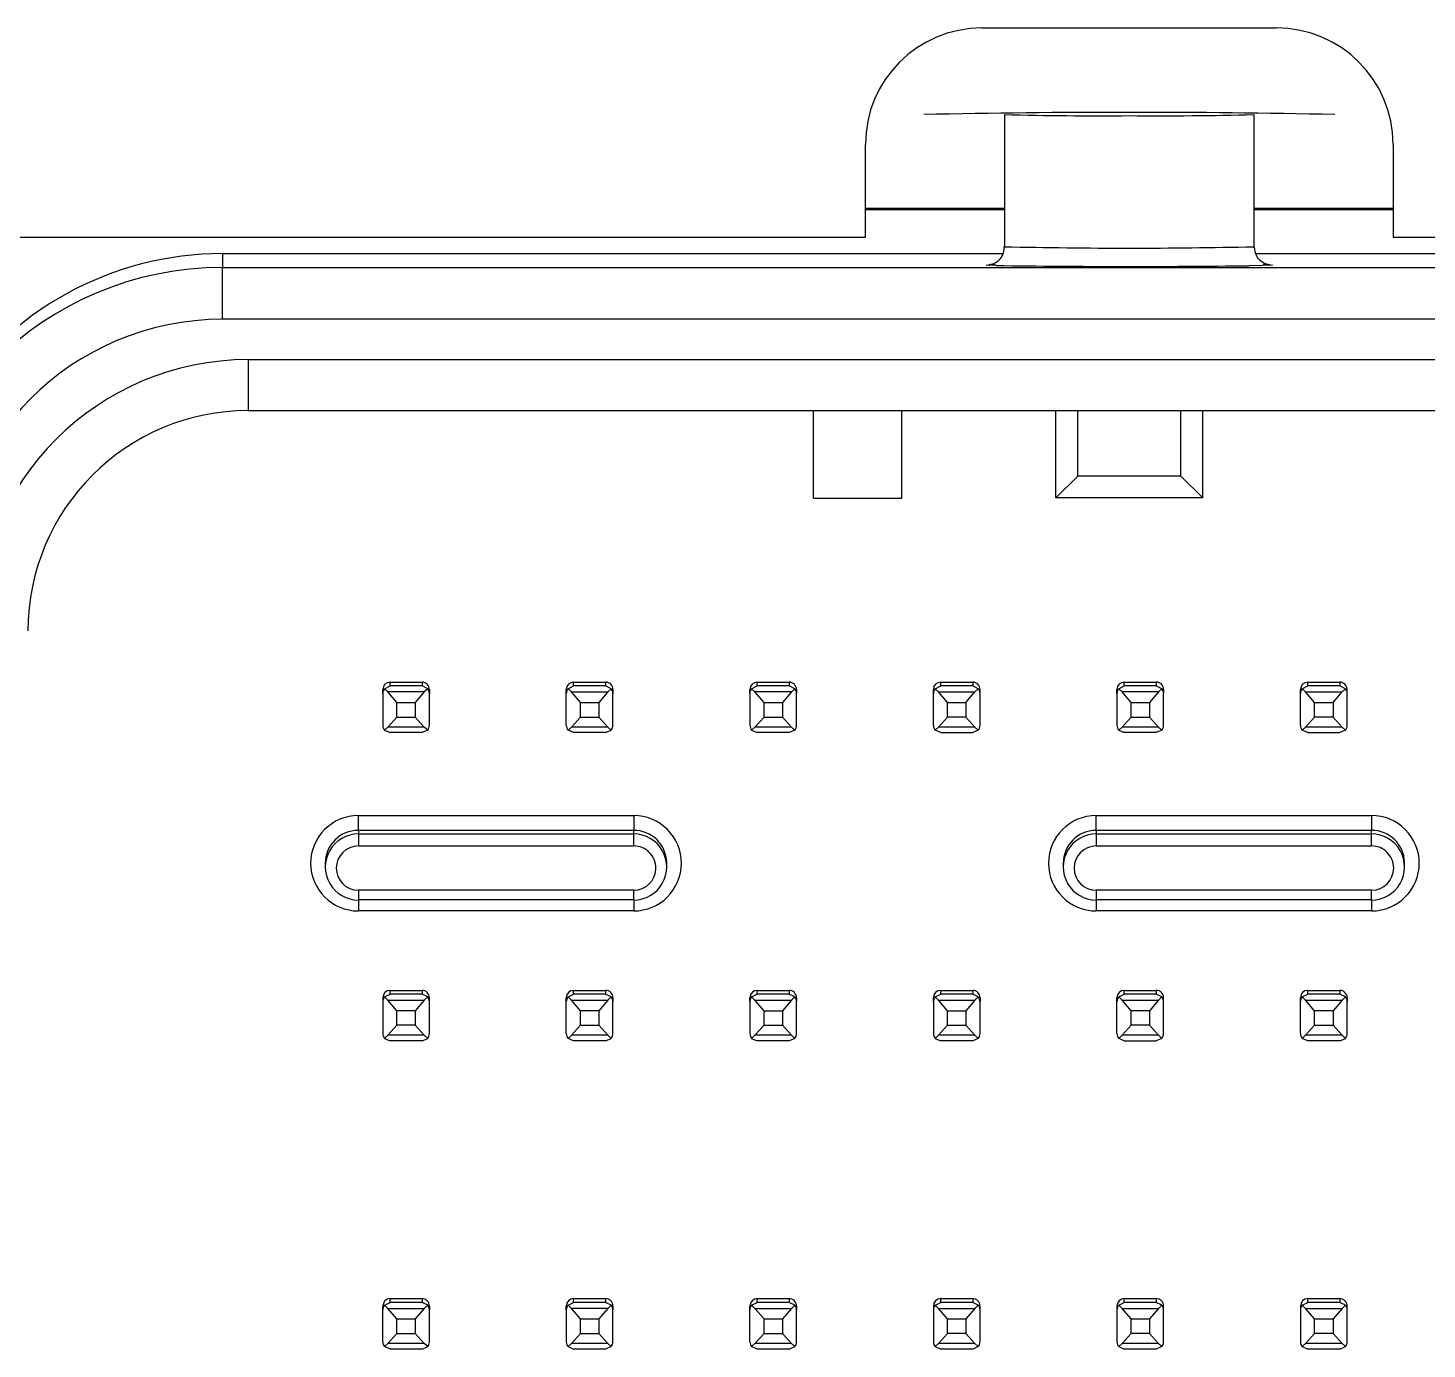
# Model space of a CAD drawing. Extents: x -3.1 to 16.8, y 0.7 to 10.7.
# Drawn here: x 14.188 to 14.938, y 9.138 to 9.847 of the extents above; entities that cross this region are included whole.
import ezdxf

# ---------------------------------------------------------------- set-up
doc = ezdxf.new("R2010")
doc.units = 0
doc.layers.get('0').update_dxf_attribs({"linetype": 'CONTINUOUS'})

msp = doc.modelspace()

# ---------------------------------------------------------------- linework, layer by layer
at = {"color": 7, "linetype": 'CONTINUOUS'}
for p, q in [((14.69934, 9.84689), (14.85731, 9.84689)), ((14.7114, 9.80052), (14.7114, 9.72958)), ((14.84526, 9.72958), (14.84526, 9.80052)), ((14.63684, 9.73469), (14.63684, 9.78439)), ((14.91981, 9.78439), (14.91981, 9.73469)), ((14.7114, 9.75001), (14.63684, 9.75001)), ((14.63684, 9.74949), (14.7114, 9.74949)), ((14.91981, 9.75001), (14.84526, 9.75001)), ((14.84526, 9.74949), (14.91981, 9.74949)), ((12.95131, 9.73469), (14.63684, 9.73469)), ((14.91981, 9.73469), (15.26455, 9.73469)), ((14.29211, 9.72587), (14.71055, 9.72587)), ((14.29211, 9.72587), (14.29211, 9.71843)), ((14.84612, 9.72587), (15.26455, 9.72587)), ((14.29211, 9.69063), (14.29211, 9.71843)), ((14.29211, 9.71843), (15.26455, 9.71843)), ((14.70156, 9.71974), (14.70643, 9.71996)), ((14.70693, 9.71949), (14.70156, 9.71974)), ((14.85015, 9.71997), (14.8551, 9.71974)), ((15.26455, 9.69063), (14.29211, 9.69063)), ((14.30589, 9.66898), (15.25077, 9.66898)), ((14.30589, 9.66898), (14.30589, 9.64166)), ((14.30589, 9.64166), (15.25077, 9.64166)), ((14.60904, 9.59467), (14.60904, 9.64166)), ((14.65628, 9.59467), (14.65628, 9.64166)), ((14.73896, 9.59485), (14.73896, 9.64166)), ((14.75077, 9.60648), (14.75077, 9.64166)), ((14.80589, 9.60648), (14.80589, 9.64166)), ((14.8177, 9.59485), (14.8177, 9.64166)), ((14.75077, 9.60648), (14.73896, 9.59485)), ((14.80589, 9.60648), (14.75077, 9.60648)), ((14.8177, 9.59485), (14.80589, 9.60648)), ((14.60904, 9.59467), (14.65628, 9.59467)), ((14.8177, 9.59485), (14.73896, 9.59485)), ((14.37803, 9.48996), (14.37803, 9.49206)), ((14.38075, 9.49074), (14.37895, 9.49247)), ((14.37896, 9.49247), (14.38197, 9.49398)), ((14.38561, 9.4851), (14.38075, 9.49074)), ((14.40031, 9.49074), (14.38075, 9.49074)), ((14.38197, 9.49398), (14.38197, 9.496)), ((14.38197, 9.496), (14.39909, 9.496)), ((14.39909, 9.49398), (14.38197, 9.49398)), ((14.40031, 9.49074), (14.39545, 9.4851)), ((14.39909, 9.496), (14.39909, 9.49398)), ((14.40211, 9.49247), (14.39909, 9.49398)), ((14.40211, 9.49247), (14.40031, 9.49074)), ((14.40303, 9.49206), (14.40303, 9.48996)), ((14.47646, 9.48996), (14.47646, 9.49206)), ((14.47738, 9.49247), (14.48039, 9.49398)), ((14.47918, 9.49074), (14.47738, 9.49247)), ((14.48404, 9.4851), (14.47918, 9.49074)), ((14.47918, 9.49074), (14.49874, 9.49074)), ((14.48039, 9.49398), (14.48039, 9.496)), ((14.48039, 9.496), (14.49752, 9.496)), ((14.49752, 9.49398), (14.48039, 9.49398)), ((14.49874, 9.49074), (14.49388, 9.4851)), ((14.49752, 9.496), (14.49752, 9.49398)), ((14.50053, 9.49247), (14.49752, 9.49398)), ((14.50053, 9.49247), (14.49874, 9.49074)), ((14.50146, 9.49206), (14.50146, 9.48996)), ((14.57488, 9.48996), (14.57488, 9.49206)), ((14.5776, 9.49074), (14.5758, 9.49247)), ((14.57581, 9.49247), (14.57882, 9.49398)), ((14.58246, 9.4851), (14.5776, 9.49074)), ((14.59716, 9.49074), (14.5776, 9.49074)), ((14.57882, 9.49398), (14.57882, 9.496)), ((14.57882, 9.496), (14.59594, 9.496)), ((14.59594, 9.49398), (14.57882, 9.49398)), ((14.59716, 9.49074), (14.5923, 9.4851)), ((14.59594, 9.496), (14.59594, 9.49398)), ((14.59896, 9.49247), (14.59594, 9.49398)), ((14.59896, 9.49247), (14.59716, 9.49074)), ((14.59988, 9.49206), (14.59988, 9.48996)), ((14.67331, 9.48996), (14.67331, 9.49206)), ((14.67423, 9.49247), (14.67724, 9.49398)), ((14.67603, 9.49074), (14.67423, 9.49247)), ((14.68089, 9.4851), (14.67603, 9.49074)), ((14.67603, 9.49074), (14.69559, 9.49074)), ((14.67724, 9.49398), (14.67724, 9.496)), ((14.67724, 9.496), (14.69437, 9.496)), ((14.69437, 9.49398), (14.67724, 9.49398)), ((14.69073, 9.4851), (14.69559, 9.49074)), ((14.69437, 9.496), (14.69437, 9.49398)), ((14.69738, 9.49247), (14.69437, 9.49398)), ((14.69559, 9.49074), (14.69738, 9.49247)), ((14.69831, 9.48996), (14.69831, 9.49206)), ((14.77173, 9.48996), (14.77173, 9.49206)), ((14.77266, 9.49247), (14.77567, 9.49398)), ((14.77445, 9.49074), (14.77266, 9.49247)), ((14.77931, 9.4851), (14.77445, 9.49074)), ((14.79401, 9.49074), (14.77445, 9.49074)), ((14.77567, 9.49398), (14.77567, 9.496)), ((14.77567, 9.496), (14.7928, 9.496)), ((14.7928, 9.49398), (14.77567, 9.49398)), ((14.79401, 9.49074), (14.78915, 9.4851)), ((14.7928, 9.496), (14.7928, 9.49398)), ((14.79581, 9.49247), (14.7928, 9.49398)), ((14.79581, 9.49247), (14.79401, 9.49074)), ((14.79673, 9.49206), (14.79673, 9.48996)), ((14.87016, 9.48996), (14.87016, 9.49206)), ((14.87108, 9.49247), (14.87409, 9.49398)), ((14.87288, 9.49074), (14.87108, 9.49247)), ((14.87774, 9.4851), (14.87288, 9.49074)), ((14.87288, 9.49074), (14.89244, 9.49074)), ((14.87409, 9.49398), (14.87409, 9.496)), ((14.87409, 9.496), (14.89122, 9.496)), ((14.89122, 9.49398), (14.87409, 9.49398)), ((14.88758, 9.4851), (14.89244, 9.49074)), ((14.89122, 9.496), (14.89122, 9.49398)), ((14.89423, 9.49247), (14.89122, 9.49398)), ((14.89244, 9.49074), (14.89423, 9.49247)), ((14.89516, 9.48996), (14.89516, 9.49206)), ((14.37803, 9.48996), (14.37803, 9.47284)), ((14.38561, 9.47729), (14.38561, 9.4851)), ((14.38561, 9.4851), (14.39545, 9.4851)), ((14.39545, 9.4851), (14.39545, 9.47729)), ((14.40303, 9.47284), (14.40303, 9.48996)), ((14.47646, 9.47284), (14.47646, 9.48996)), ((14.48404, 9.47729), (14.48404, 9.4851)), ((14.48404, 9.4851), (14.49388, 9.4851)), ((14.49388, 9.4851), (14.49388, 9.47729)), ((14.50146, 9.47284), (14.50146, 9.48996)), ((14.57488, 9.48996), (14.57488, 9.47284)), ((14.58246, 9.47729), (14.58246, 9.4851)), ((14.58246, 9.4851), (14.5923, 9.4851)), ((14.5923, 9.4851), (14.5923, 9.47729)), ((14.59988, 9.47284), (14.59988, 9.48996)), ((14.67331, 9.47284), (14.67331, 9.48996)), ((14.68089, 9.47729), (14.68089, 9.4851)), ((14.68089, 9.4851), (14.69073, 9.4851)), ((14.69073, 9.4851), (14.69073, 9.47729)), ((14.69831, 9.47284), (14.69831, 9.48996)), ((14.77173, 9.48996), (14.77173, 9.47284)), ((14.77931, 9.47729), (14.77931, 9.4851)), ((14.77931, 9.4851), (14.78915, 9.4851)), ((14.78915, 9.4851), (14.78915, 9.47729)), ((14.79673, 9.47284), (14.79673, 9.48996)), ((14.87016, 9.47284), (14.87016, 9.48996)), ((14.87774, 9.47729), (14.87774, 9.4851)), ((14.87774, 9.4851), (14.88758, 9.4851)), ((14.88758, 9.4851), (14.88758, 9.47729)), ((14.89516, 9.47284), (14.89516, 9.48996)), ((14.38075, 9.47191), (14.38561, 9.47729)), ((14.38561, 9.47729), (14.39545, 9.47729)), ((14.39545, 9.47729), (14.40031, 9.47191)), ((14.47918, 9.47191), (14.48404, 9.47729)), ((14.48404, 9.47729), (14.49388, 9.47729)), ((14.49388, 9.47729), (14.49874, 9.47191)), ((14.5776, 9.47191), (14.58246, 9.47729)), ((14.58246, 9.47729), (14.5923, 9.47729)), ((14.5923, 9.47729), (14.59716, 9.47191)), ((14.67603, 9.47191), (14.68089, 9.47729)), ((14.69073, 9.47729), (14.68089, 9.47729)), ((14.69073, 9.47729), (14.69559, 9.47191)), ((14.77445, 9.47191), (14.77931, 9.47729)), ((14.77931, 9.47729), (14.78915, 9.47729)), ((14.78915, 9.47729), (14.79401, 9.47191)), ((14.87288, 9.47191), (14.87774, 9.47729)), ((14.88758, 9.47729), (14.87774, 9.47729)), ((14.88758, 9.47729), (14.89244, 9.47191)), ((14.38075, 9.47191), (14.37895, 9.47028)), ((14.37895, 9.47028), (14.38197, 9.46898)), ((14.40031, 9.47191), (14.38075, 9.47191)), ((14.39909, 9.46898), (14.38197, 9.46898)), ((14.40211, 9.47028), (14.39909, 9.46898)), ((14.40211, 9.47028), (14.40031, 9.47191)), ((14.47918, 9.47191), (14.47738, 9.47028)), ((14.48039, 9.46898), (14.47738, 9.47028)), ((14.49874, 9.47191), (14.47918, 9.47191)), ((14.49752, 9.46898), (14.48039, 9.46898)), ((14.49752, 9.46898), (14.50053, 9.47028)), ((14.50053, 9.47028), (14.49874, 9.47191)), ((14.5776, 9.47191), (14.5758, 9.47028)), ((14.5758, 9.47028), (14.57882, 9.46898)), ((14.59716, 9.47191), (14.5776, 9.47191)), ((14.59594, 9.46898), (14.57882, 9.46898)), ((14.59896, 9.47028), (14.59594, 9.46898)), ((14.59896, 9.47028), (14.59716, 9.47191)), ((14.67423, 9.47028), (14.67603, 9.47191)), ((14.67724, 9.46898), (14.67423, 9.47028)), ((14.69559, 9.47191), (14.67603, 9.47191)), ((14.67724, 9.46898), (14.69437, 9.46898)), ((14.69738, 9.47028), (14.69437, 9.46898)), ((14.69738, 9.47028), (14.69559, 9.47191)), ((14.77445, 9.47191), (14.77266, 9.47028)), ((14.77266, 9.47028), (14.77567, 9.46898)), ((14.79401, 9.47191), (14.77445, 9.47191)), ((14.7928, 9.46898), (14.77567, 9.46898)), ((14.79581, 9.47028), (14.7928, 9.46898)), ((14.79581, 9.47028), (14.79401, 9.47191)), ((14.87108, 9.47028), (14.87288, 9.47191)), ((14.87409, 9.46898), (14.87108, 9.47028)), ((14.89244, 9.47191), (14.87288, 9.47191)), ((14.87409, 9.46898), (14.89122, 9.46898)), ((14.89423, 9.47028), (14.89122, 9.46898)), ((14.89423, 9.47028), (14.89244, 9.47191)), ((14.36494, 9.4165), (14.36494, 9.42444)), ((14.36494, 9.42444), (14.51258, 9.42444)), ((14.51258, 9.42444), (14.51258, 9.4165)), ((14.76061, 9.4165), (14.76061, 9.42444)), ((14.76061, 9.42444), (14.90825, 9.42444)), ((14.90825, 9.42444), (14.90825, 9.4165)), ((14.36494, 9.4165), (14.36494, 9.41458)), ((14.51258, 9.4165), (14.36494, 9.4165)), ((14.51258, 9.41458), (14.51258, 9.4165)), ((14.76061, 9.4165), (14.76061, 9.41458)), ((14.90825, 9.4165), (14.76061, 9.4165)), ((14.90825, 9.41458), (14.90825, 9.4165)), ((14.36494, 9.41458), (14.36494, 9.40814)), ((14.36494, 9.41458), (14.51258, 9.41458)), ((14.36494, 9.40814), (14.51258, 9.40814)), ((14.51258, 9.40814), (14.51258, 9.41458)), ((14.76061, 9.41458), (14.76061, 9.40814)), ((14.76061, 9.41458), (14.90825, 9.41458)), ((14.76061, 9.40814), (14.90825, 9.40814)), ((14.90825, 9.40814), (14.90825, 9.41458)), ((14.34722, 9.39879), (14.34722, 9.39686)), ((14.5303, 9.39879), (14.53029, 9.39935)), ((14.5303, 9.39686), (14.5303, 9.39879)), ((14.74289, 9.39879), (14.74289, 9.39686)), ((14.92596, 9.39879), (14.92596, 9.39935)), ((14.92596, 9.39686), (14.92596, 9.39879)), ((14.36494, 9.38442), (14.36494, 9.37915)), ((14.51258, 9.38442), (14.36494, 9.38442)), ((14.51258, 9.37915), (14.36494, 9.37915)), ((14.36494, 9.37915), (14.36494, 9.37326)), ((14.51258, 9.37915), (14.51258, 9.38442)), ((14.51258, 9.37915), (14.51258, 9.37326)), ((14.76061, 9.38442), (14.76061, 9.37915)), ((14.90825, 9.38442), (14.76061, 9.38442)), ((14.90825, 9.37915), (14.76061, 9.37915)), ((14.76061, 9.37915), (14.76061, 9.37326)), ((14.90825, 9.37915), (14.90825, 9.38442)), ((14.90825, 9.37915), (14.90825, 9.37326)), ((14.51258, 9.37326), (14.36494, 9.37326)), ((14.90825, 9.37326), (14.76061, 9.37326)), ((14.37803, 9.32671), (14.37803, 9.32462)), ((14.37895, 9.32713), (14.38075, 9.32539)), ((14.37896, 9.32712), (14.38197, 9.32863)), ((14.38561, 9.31975), (14.38075, 9.32539)), ((14.38075, 9.32539), (14.40031, 9.32539)), ((14.38197, 9.32863), (14.38197, 9.33065)), ((14.38197, 9.33065), (14.39909, 9.33065)), ((14.39909, 9.32863), (14.38197, 9.32863)), ((14.40031, 9.32539), (14.39545, 9.31975)), ((14.39909, 9.33065), (14.39909, 9.32863)), ((14.40211, 9.32713), (14.39909, 9.32863)), ((14.40031, 9.32539), (14.40211, 9.32713)), ((14.40303, 9.32462), (14.40303, 9.32671)), ((14.47646, 9.32462), (14.47646, 9.32671)), ((14.47738, 9.32712), (14.48039, 9.32863)), ((14.47918, 9.32539), (14.47738, 9.32713)), ((14.48404, 9.31975), (14.47918, 9.32539)), ((14.47918, 9.32539), (14.49874, 9.32539)), ((14.48039, 9.32863), (14.48039, 9.33065)), ((14.48039, 9.33065), (14.49752, 9.33065)), ((14.49752, 9.32863), (14.48039, 9.32863)), ((14.49874, 9.32539), (14.49388, 9.31975)), ((14.49752, 9.33065), (14.49752, 9.32863)), ((14.50053, 9.32713), (14.49752, 9.32863)), ((14.50053, 9.32713), (14.49874, 9.32539)), ((14.50146, 9.32671), (14.50146, 9.32462)), ((14.57488, 9.32462), (14.57488, 9.32671)), ((14.5776, 9.32539), (14.5758, 9.32713)), ((14.57581, 9.32712), (14.57882, 9.32863)), ((14.58246, 9.31975), (14.5776, 9.32539)), ((14.5776, 9.32539), (14.59716, 9.32539)), ((14.57882, 9.32863), (14.57882, 9.33065)), ((14.57882, 9.33065), (14.59594, 9.33065)), ((14.59594, 9.32863), (14.57882, 9.32863)), ((14.59716, 9.32539), (14.5923, 9.31975)), ((14.59594, 9.33065), (14.59594, 9.32863)), ((14.59896, 9.32713), (14.59594, 9.32863)), ((14.59896, 9.32713), (14.59716, 9.32539)), ((14.59988, 9.32671), (14.59988, 9.32462)), ((14.67331, 9.32462), (14.67331, 9.32671)), ((14.67423, 9.32712), (14.67724, 9.32863)), ((14.67603, 9.32539), (14.67423, 9.32713)), ((14.68089, 9.31975), (14.67603, 9.32539)), ((14.67603, 9.32539), (14.69559, 9.32539)), ((14.67724, 9.32863), (14.67724, 9.33065)), ((14.67724, 9.33065), (14.69437, 9.33065)), ((14.69437, 9.32863), (14.67724, 9.32863)), ((14.69559, 9.32539), (14.69073, 9.31975)), ((14.69437, 9.33065), (14.69437, 9.32863)), ((14.69738, 9.32713), (14.69437, 9.32863)), ((14.69738, 9.32713), (14.69559, 9.32539)), ((14.69831, 9.32671), (14.69831, 9.32462)), ((14.77173, 9.32462), (14.77173, 9.32671)), ((14.77266, 9.32712), (14.77567, 9.32863)), ((14.77445, 9.32539), (14.77266, 9.32713)), ((14.77931, 9.31975), (14.77445, 9.32539)), ((14.77445, 9.32539), (14.79401, 9.32539)), ((14.77567, 9.32863), (14.77567, 9.33065)), ((14.77567, 9.33065), (14.7928, 9.33065)), ((14.7928, 9.32863), (14.77567, 9.32863)), ((14.79401, 9.32539), (14.78915, 9.31975)), ((14.7928, 9.33065), (14.7928, 9.32863)), ((14.79581, 9.32713), (14.7928, 9.32863)), ((14.79401, 9.32539), (14.79581, 9.32713)), ((14.79673, 9.32462), (14.79673, 9.32671)), ((14.87016, 9.32462), (14.87016, 9.32671)), ((14.87108, 9.32712), (14.87409, 9.32863)), ((14.87288, 9.32539), (14.87108, 9.32713)), ((14.87774, 9.31975), (14.87288, 9.32539)), ((14.87288, 9.32539), (14.89244, 9.32539)), ((14.87409, 9.32863), (14.87409, 9.33065)), ((14.87409, 9.33065), (14.89122, 9.33065)), ((14.89122, 9.32863), (14.87409, 9.32863)), ((14.89244, 9.32539), (14.88758, 9.31975)), ((14.89122, 9.33065), (14.89122, 9.32863)), ((14.89423, 9.32713), (14.89122, 9.32863)), ((14.89423, 9.32713), (14.89244, 9.32539)), ((14.89516, 9.32671), (14.89516, 9.32462)), ((14.37803, 9.32462), (14.37803, 9.30749)), ((14.38561, 9.31194), (14.38561, 9.31975)), ((14.39545, 9.31975), (14.38561, 9.31975)), ((14.39545, 9.31975), (14.39545, 9.31194)), ((14.40303, 9.30749), (14.40303, 9.32462)), ((14.47646, 9.30749), (14.47646, 9.32462)), ((14.48404, 9.31194), (14.48404, 9.31975)), ((14.49388, 9.31975), (14.48404, 9.31975)), ((14.49388, 9.31975), (14.49388, 9.31194)), ((14.50146, 9.30749), (14.50146, 9.32462)), ((14.57488, 9.32462), (14.57488, 9.30749)), ((14.58246, 9.31194), (14.58246, 9.31975)), ((14.58246, 9.31975), (14.5923, 9.31975)), ((14.5923, 9.31975), (14.5923, 9.31194)), ((14.59988, 9.30749), (14.59988, 9.32462)), ((14.67331, 9.32462), (14.67331, 9.30749)), ((14.68089, 9.31194), (14.68089, 9.31975)), ((14.68089, 9.31975), (14.69073, 9.31975)), ((14.69073, 9.31975), (14.69073, 9.31194)), ((14.69831, 9.30749), (14.69831, 9.32462)), ((14.77173, 9.30749), (14.77173, 9.32462)), ((14.77931, 9.31194), (14.77931, 9.31975)), ((14.78915, 9.31975), (14.77931, 9.31975)), ((14.78915, 9.31975), (14.78915, 9.31194)), ((14.79673, 9.30749), (14.79673, 9.32462)), ((14.87016, 9.30749), (14.87016, 9.32462)), ((14.87774, 9.31194), (14.87774, 9.31975)), ((14.88758, 9.31975), (14.87774, 9.31975)), ((14.88758, 9.31975), (14.88758, 9.31194)), ((14.89516, 9.30749), (14.89516, 9.32462)), ((14.38075, 9.30657), (14.38561, 9.31194)), ((14.39545, 9.31194), (14.38561, 9.31194)), ((14.39545, 9.31194), (14.40031, 9.30657)), ((14.47918, 9.30657), (14.48404, 9.31194)), ((14.48404, 9.31194), (14.49388, 9.31194)), ((14.49388, 9.31194), (14.49874, 9.30657)), ((14.5776, 9.30657), (14.58246, 9.31194)), ((14.58246, 9.31194), (14.5923, 9.31194)), ((14.5923, 9.31194), (14.59716, 9.30657)), ((14.67603, 9.30657), (14.68089, 9.31194)), ((14.68089, 9.31194), (14.69073, 9.31194)), ((14.69073, 9.31194), (14.69559, 9.30657)), ((14.77445, 9.30657), (14.77931, 9.31194)), ((14.78915, 9.31194), (14.77931, 9.31194)), ((14.78915, 9.31194), (14.79401, 9.30657)), ((14.87288, 9.30657), (14.87774, 9.31194)), ((14.87774, 9.31194), (14.88758, 9.31194)), ((14.88758, 9.31194), (14.89244, 9.30657)), ((14.37895, 9.30493), (14.38075, 9.30657)), ((14.37895, 9.30493), (14.38197, 9.30363)), ((14.40031, 9.30657), (14.38075, 9.30657)), ((14.39909, 9.30363), (14.38197, 9.30363)), ((14.39909, 9.30363), (14.40211, 9.30493)), ((14.40031, 9.30657), (14.40211, 9.30493)), ((14.47918, 9.30657), (14.47738, 9.30493)), ((14.48039, 9.30363), (14.47738, 9.30493)), ((14.49874, 9.30657), (14.47918, 9.30657)), ((14.49752, 9.30363), (14.48039, 9.30363)), ((14.49752, 9.30363), (14.50053, 9.30493)), ((14.50053, 9.30493), (14.49874, 9.30657)), ((14.5776, 9.30657), (14.5758, 9.30493)), ((14.5758, 9.30493), (14.57882, 9.30363)), ((14.59716, 9.30657), (14.5776, 9.30657)), ((14.59594, 9.30363), (14.57882, 9.30363)), ((14.59896, 9.30493), (14.59594, 9.30363)), ((14.59896, 9.30493), (14.59716, 9.30657)), ((14.67603, 9.30657), (14.67423, 9.30493)), ((14.67423, 9.30493), (14.67724, 9.30363)), ((14.69559, 9.30657), (14.67603, 9.30657)), ((14.69437, 9.30363), (14.67724, 9.30363)), ((14.69738, 9.30493), (14.69437, 9.30363)), ((14.69738, 9.30493), (14.69559, 9.30657)), ((14.77266, 9.30493), (14.77445, 9.30657)), ((14.77567, 9.30363), (14.77266, 9.30493)), ((14.79401, 9.30657), (14.77445, 9.30657)), ((14.77567, 9.30363), (14.7928, 9.30363)), ((14.79581, 9.30493), (14.7928, 9.30363)), ((14.79581, 9.30493), (14.79401, 9.30657)), ((14.87288, 9.30657), (14.87108, 9.30493)), ((14.87409, 9.30363), (14.87108, 9.30493)), ((14.89244, 9.30657), (14.87288, 9.30657)), ((14.89122, 9.30363), (14.87409, 9.30363)), ((14.89122, 9.30363), (14.89423, 9.30493)), ((14.89423, 9.30493), (14.89244, 9.30657)), ((14.37803, 9.15927), (14.37803, 9.16136)), ((14.38075, 9.16004), (14.37895, 9.16178)), ((14.37896, 9.16178), (14.38197, 9.16328)), ((14.38197, 9.16328), (14.38197, 9.1653)), ((14.38197, 9.1653), (14.39909, 9.1653)), ((14.39909, 9.16328), (14.38197, 9.16328)), ((14.39909, 9.1653), (14.39909, 9.16328)), ((14.40211, 9.16178), (14.39909, 9.16328)), ((14.40211, 9.16178), (14.40031, 9.16004)), ((14.40303, 9.16136), (14.40303, 9.15927)), ((14.47646, 9.15927), (14.47646, 9.16136)), ((14.47738, 9.16178), (14.48039, 9.16328)), ((14.47918, 9.16004), (14.47738, 9.16178)), ((14.48039, 9.16328), (14.48039, 9.1653)), ((14.48039, 9.1653), (14.49752, 9.1653)), ((14.49752, 9.16328), (14.48039, 9.16328)), ((14.49752, 9.1653), (14.49752, 9.16328)), ((14.50053, 9.16178), (14.49752, 9.16328)), ((14.50053, 9.16178), (14.49874, 9.16004)), ((14.50146, 9.16136), (14.50146, 9.15927)), ((14.57488, 9.15927), (14.57488, 9.16136)), ((14.5776, 9.16004), (14.5758, 9.16178)), ((14.57581, 9.16178), (14.57882, 9.16328)), ((14.57882, 9.16328), (14.57882, 9.1653)), ((14.57882, 9.1653), (14.59594, 9.1653)), ((14.59594, 9.16328), (14.57882, 9.16328)), ((14.59594, 9.1653), (14.59594, 9.16328)), ((14.59896, 9.16178), (14.59594, 9.16328)), ((14.59896, 9.16178), (14.59716, 9.16004)), ((14.59988, 9.16136), (14.59988, 9.15927)), ((14.67331, 9.16136), (14.67331, 9.15927)), ((14.67423, 9.16178), (14.67724, 9.16328)), ((14.67423, 9.16178), (14.67603, 9.16004)), ((14.67724, 9.16328), (14.67724, 9.1653)), ((14.67724, 9.1653), (14.69437, 9.1653)), ((14.69437, 9.16328), (14.67724, 9.16328)), ((14.69437, 9.1653), (14.69437, 9.16328)), ((14.69738, 9.16178), (14.69437, 9.16328)), ((14.69559, 9.16004), (14.69738, 9.16178)), ((14.69831, 9.15927), (14.69831, 9.16136)), ((14.77173, 9.16136), (14.77173, 9.15927)), ((14.77266, 9.16178), (14.77567, 9.16328)), ((14.77266, 9.16178), (14.77445, 9.16004)), ((14.77567, 9.16328), (14.77567, 9.1653)), ((14.77567, 9.1653), (14.7928, 9.1653)), ((14.7928, 9.16328), (14.77567, 9.16328)), ((14.7928, 9.1653), (14.7928, 9.16328)), ((14.79581, 9.16178), (14.7928, 9.16328)), ((14.79401, 9.16004), (14.79581, 9.16178)), ((14.79673, 9.15927), (14.79673, 9.16136)), ((14.87016, 9.16136), (14.87016, 9.15927)), ((14.87108, 9.16178), (14.87409, 9.16328)), ((14.87108, 9.16178), (14.87288, 9.16004)), ((14.87409, 9.16328), (14.87409, 9.1653)), ((14.87409, 9.1653), (14.89122, 9.1653)), ((14.89122, 9.16328), (14.87409, 9.16328)), ((14.89122, 9.1653), (14.89122, 9.16328)), ((14.89423, 9.16178), (14.89122, 9.16328)), ((14.89244, 9.16004), (14.89423, 9.16178)), ((14.89516, 9.15927), (14.89516, 9.16136)), ((14.37803, 9.14214), (14.37803, 9.15927)), ((14.38561, 9.1544), (14.38075, 9.16004)), ((14.38075, 9.16004), (14.40031, 9.16004)), ((14.38561, 9.1466), (14.38561, 9.1544)), ((14.38561, 9.1544), (14.39545, 9.1544)), ((14.40031, 9.16004), (14.39545, 9.1544)), ((14.39545, 9.1544), (14.39545, 9.1466)), ((14.40303, 9.14214), (14.40303, 9.15927)), ((14.47646, 9.15927), (14.47646, 9.14214)), ((14.48404, 9.1544), (14.47918, 9.16004)), ((14.49874, 9.16004), (14.47918, 9.16004)), ((14.48404, 9.1466), (14.48404, 9.1544)), ((14.48404, 9.1544), (14.49388, 9.1544)), ((14.49874, 9.16004), (14.49388, 9.1544)), ((14.49388, 9.1544), (14.49388, 9.1466)), ((14.50146, 9.14214), (14.50146, 9.15927)), ((14.57488, 9.14214), (14.57488, 9.15927)), ((14.58246, 9.1544), (14.5776, 9.16004)), ((14.5776, 9.16004), (14.59716, 9.16004)), ((14.58246, 9.1466), (14.58246, 9.1544)), ((14.58246, 9.1544), (14.5923, 9.1544)), ((14.59716, 9.16004), (14.5923, 9.1544)), ((14.5923, 9.1544), (14.5923, 9.1466)), ((14.59988, 9.14214), (14.59988, 9.15927)), ((14.67331, 9.15927), (14.67331, 9.14214)), ((14.68089, 9.1544), (14.67603, 9.16004)), ((14.67603, 9.16004), (14.69559, 9.16004)), ((14.68089, 9.1466), (14.68089, 9.1544)), ((14.68089, 9.1544), (14.69073, 9.1544)), ((14.69559, 9.16004), (14.69073, 9.1544)), ((14.69073, 9.1544), (14.69073, 9.1466)), ((14.69831, 9.14214), (14.69831, 9.15927)), ((14.77173, 9.15927), (14.77173, 9.14214)), ((14.77931, 9.1544), (14.77445, 9.16004)), ((14.77445, 9.16004), (14.79401, 9.16004)), ((14.77931, 9.1466), (14.77931, 9.1544)), ((14.77931, 9.1544), (14.78915, 9.1544)), ((14.79401, 9.16004), (14.78915, 9.1544)), ((14.78915, 9.1544), (14.78915, 9.1466)), ((14.79673, 9.14214), (14.79673, 9.15927)), ((14.87016, 9.15927), (14.87016, 9.14214)), ((14.87774, 9.1544), (14.87288, 9.16004)), ((14.87288, 9.16004), (14.89244, 9.16004)), ((14.87774, 9.1466), (14.87774, 9.1544)), ((14.87774, 9.1544), (14.88758, 9.1544)), ((14.89244, 9.16004), (14.88758, 9.1544)), ((14.88758, 9.1544), (14.88758, 9.1466)), ((14.89516, 9.14214), (14.89516, 9.15927)), ((14.38075, 9.14122), (14.38561, 9.1466)), ((14.38561, 9.1466), (14.39545, 9.1466)), ((14.39545, 9.1466), (14.40031, 9.14122)), ((14.47918, 9.14122), (14.48404, 9.1466)), ((14.48404, 9.1466), (14.49388, 9.1466)), ((14.49388, 9.1466), (14.49874, 9.14122)), ((14.5776, 9.14122), (14.58246, 9.1466)), ((14.58246, 9.1466), (14.5923, 9.1466)), ((14.5923, 9.1466), (14.59716, 9.14122)), ((14.67603, 9.14122), (14.68089, 9.1466)), ((14.69073, 9.1466), (14.68089, 9.1466)), ((14.69073, 9.1466), (14.69559, 9.14122)), ((14.77445, 9.14122), (14.77931, 9.1466)), ((14.78915, 9.1466), (14.77931, 9.1466)), ((14.78915, 9.1466), (14.79401, 9.14122)), ((14.87288, 9.14122), (14.87774, 9.1466)), ((14.88758, 9.1466), (14.87774, 9.1466)), ((14.88758, 9.1466), (14.89244, 9.14122)), ((14.38075, 9.14122), (14.37895, 9.13958)), ((14.38197, 9.13828), (14.37896, 9.13958)), ((14.40031, 9.14122), (14.38075, 9.14122)), ((14.39909, 9.13828), (14.38197, 9.13828)), ((14.39909, 9.13828), (14.40211, 9.13958)), ((14.40211, 9.13958), (14.40031, 9.14122)), ((14.47918, 9.14122), (14.47738, 9.13958)), ((14.47738, 9.13958), (14.48039, 9.13828)), ((14.49874, 9.14122), (14.47918, 9.14122)), ((14.49752, 9.13828), (14.48039, 9.13828)), ((14.50053, 9.13958), (14.49752, 9.13828)), ((14.50053, 9.13958), (14.49874, 9.14122)), ((14.5776, 9.14122), (14.5758, 9.13958)), ((14.57882, 9.13828), (14.57581, 9.13958)), ((14.59716, 9.14122), (14.5776, 9.14122)), ((14.59594, 9.13828), (14.57882, 9.13828)), ((14.59594, 9.13828), (14.59896, 9.13958)), ((14.59896, 9.13958), (14.59716, 9.14122)), ((14.67423, 9.13958), (14.67603, 9.14122)), ((14.67423, 9.13958), (14.67724, 9.13828)), ((14.69559, 9.14122), (14.67603, 9.14122)), ((14.69437, 9.13828), (14.67724, 9.13828)), ((14.69738, 9.13958), (14.69437, 9.13828)), ((14.69559, 9.14122), (14.69738, 9.13958)), ((14.77266, 9.13958), (14.77445, 9.14122)), ((14.77266, 9.13958), (14.77567, 9.13828)), ((14.79401, 9.14122), (14.77445, 9.14122)), ((14.7928, 9.13828), (14.77567, 9.13828)), ((14.79581, 9.13958), (14.7928, 9.13828)), ((14.79401, 9.14122), (14.79581, 9.13958)), ((14.87108, 9.13958), (14.87288, 9.14122)), ((14.87108, 9.13958), (14.87409, 9.13828)), ((14.89244, 9.14122), (14.87288, 9.14122)), ((14.89122, 9.13828), (14.87409, 9.13828)), ((14.89122, 9.13828), (14.89423, 9.13958)), ((14.89244, 9.14122), (14.89423, 9.13958))]:
    msp.add_line(p, q, dxfattribs=at)
for points in [[(14.70412, 9.7201), (14.70371, 9.71999), (14.70302, 9.71987), (14.70323, 9.71987), (14.70534, 9.71994), (14.70643, 9.71997)], [(14.8551, 9.71974), (14.84971, 9.71949), (14.84262, 9.71937)], [(14.85015, 9.71997), (14.85118, 9.71995), (14.85327, 9.71988), (14.85386, 9.71984), (14.8533, 9.71992), (14.85257, 9.72008), (14.85218, 9.7202)]]:
    msp.add_lwpolyline(points, dxfattribs=at)
for centre, radius, start, end in [((14.69934, 9.78439), 0.0625, 90, 180), ((14.85731, 9.78439), 0.0625, 0, 90), ((14.77833, 4.71799), 5.08365, 88.75748, 91.24252), ((14.7616, 11.7177), 1.91791, 268.50021, 270.49983), ((14.79506, 11.7177), 1.91791, 269.50017, 271.49979), ((14.29211, 9.55264), 0.17323, 89.99963, 147.71625), ((14.70226, 9.72894), 0.00904, 281.87402, 3.55699), ((14.77832, 12.63276), 2.90395, 268.67953, 271.32082), ((14.85473, 9.72919), 0.00935, 178.02768, 254.14929), ((14.2921, 9.54521), 0.17323, 89.99891, 179.99891), ((14.77944, 14.97864), 5.25965, 269.2101, 270.68833), ((14.2921, 9.54497), 0.14567, 89.99891, 179.99891), ((14.30588, 9.52332), 0.14567, 89.99891, 179.99891), ((14.30588, 9.52356), 0.11811, 89.99891, 179.99891), ((14.38197, 9.49206), 0.00394, 89.99891, 179.99891), ((14.38188, 9.48997), 0.00385, 139.47221, 180.09415), ((14.39909, 9.49206), 0.00394, 0.00109, 90.00109), ((14.39918, 9.48997), 0.00385, 359.90586, 40.52778), ((14.48039, 9.49206), 0.00394, 89.99891, 179.99891), ((14.48029, 9.48998), 0.00383, 139.403, 180.24937), ((14.49752, 9.49206), 0.00394, 0.00109, 90.00109), ((14.49761, 9.48997), 0.00385, 359.90586, 40.52778), ((14.57882, 9.49206), 0.00394, 89.99891, 179.99891), ((14.57873, 9.48997), 0.00385, 139.47221, 180.09415), ((14.59594, 9.49206), 0.00394, 0.00109, 90.00109), ((14.59603, 9.48997), 0.00385, 359.90586, 40.52778), ((14.67724, 9.49206), 0.00394, 89.99891, 179.99891), ((14.67716, 9.48997), 0.00385, 139.47221, 180.09415), ((14.69437, 9.49206), 0.00394, 0.00109, 90.00109), ((14.69446, 9.48997), 0.00385, 359.90586, 40.52778), ((14.77567, 9.49206), 0.00394, 89.99891, 179.99891), ((14.77558, 9.48997), 0.00385, 139.47221, 180.09415), ((14.7928, 9.49206), 0.00394, 0.00109, 90.00109), ((14.79288, 9.48997), 0.00385, 359.90586, 40.52778), ((14.87409, 9.49206), 0.00394, 89.99891, 179.99891), ((14.87401, 9.48997), 0.00385, 139.47221, 180.09415), ((14.89122, 9.49206), 0.00394, 0.00109, 90.00109), ((14.89131, 9.48997), 0.00385, 359.90586, 40.52778), ((14.38206, 9.47284), 0.00402, 180.09151, 219.61212), ((14.39901, 9.47284), 0.00402, 320.38787, 359.90849), ((14.48048, 9.47284), 0.00402, 180.09151, 219.61212), ((14.49743, 9.47284), 0.00402, 320.38787, 359.90849), ((14.57891, 9.47284), 0.00402, 180.09151, 219.61212), ((14.59586, 9.47284), 0.00402, 320.38787, 359.90849), ((14.67731, 9.47283), 0.004, 179.94714, 219.67192), ((14.6943, 9.47283), 0.004, 320.32824, 0.0527), ((14.77576, 9.47284), 0.00402, 180.09151, 219.61212), ((14.79271, 9.47284), 0.00402, 320.38787, 359.90849), ((14.87416, 9.47283), 0.004, 179.94714, 219.67192), ((14.89115, 9.47283), 0.004, 320.32824, 0.0527), ((14.36494, 9.39885), 0.02559, 89.99891, 179.99891), ((14.51258, 9.39885), 0.02559, 0.00109, 90.00109), ((14.76061, 9.39885), 0.02559, 89.99891, 179.99891), ((14.90825, 9.39885), 0.02559, 0.00109, 90.00109), ((14.36494, 9.39879), 0.01772, 89.99891, 179.99891), ((14.51258, 9.39879), 0.01772, 1.82784, 90.00107), ((14.76061, 9.39879), 0.01772, 89.99891, 179.99891), ((14.90825, 9.39879), 0.01772, 1.82784, 90.00107), ((14.36494, 9.39686), 0.01772, 89.99824, 270.00176), ((14.36494, 9.39628), 0.01186, 89.99891, 179.99891), ((14.51258, 9.39686), 0.01772, 269.99824, 90.00176), ((14.51258, 9.39628), 0.01186, 0.00109, 90.00109), ((14.76061, 9.39686), 0.01772, 89.99824, 270.00176), ((14.76061, 9.39628), 0.01186, 89.99891, 179.99891), ((14.90825, 9.39686), 0.01772, 269.99824, 90.00176), ((14.90825, 9.39628), 0.01186, 0.00109, 90.00109), ((14.36494, 9.39886), 0.02559, 180.00109, 270.00109), ((14.36494, 9.39628), 0.01186, 180.00109, 270.00109), ((14.51258, 9.39886), 0.02559, 269.99891, 359.99891), ((14.51258, 9.39628), 0.01186, 269.99891, 359.99891), ((14.76061, 9.39886), 0.02559, 180.00109, 270.00109), ((14.76061, 9.39628), 0.01186, 180.00109, 270.00109), ((14.90825, 9.39886), 0.02559, 269.99891, 359.99891), ((14.90825, 9.39628), 0.01186, 269.99891, 359.99891), ((14.38197, 9.32671), 0.00394, 89.99891, 179.99891), ((14.38188, 9.32462), 0.00385, 139.47221, 180.09415), ((14.39909, 9.32671), 0.00394, 0.00109, 90.00109), ((14.39918, 9.32462), 0.00385, 359.90586, 40.52778), ((14.48039, 9.32671), 0.00394, 89.99891, 179.99891), ((14.48029, 9.32463), 0.00383, 139.403, 180.24937), ((14.49752, 9.32671), 0.00394, 0.00109, 90.00109), ((14.49761, 9.32462), 0.00385, 359.90586, 40.52778), ((14.57882, 9.32671), 0.00394, 89.99891, 179.99891), ((14.57873, 9.32462), 0.00385, 139.47221, 180.09415), ((14.59594, 9.32671), 0.00394, 0.00109, 90.00109), ((14.59603, 9.32462), 0.00385, 359.90586, 40.52778), ((14.67724, 9.32671), 0.00394, 89.99891, 179.99891), ((14.67716, 9.32462), 0.00385, 139.47221, 180.09415), ((14.69437, 9.32671), 0.00394, 0.00109, 90.00109), ((14.69446, 9.32462), 0.00385, 359.90586, 40.52778), ((14.77567, 9.32671), 0.00394, 89.99891, 179.99891), ((14.77558, 9.32462), 0.00385, 139.47221, 180.09415), ((14.7928, 9.32671), 0.00394, 0.00109, 90.00109), ((14.79288, 9.32462), 0.00385, 359.90586, 40.52778), ((14.87409, 9.32671), 0.00394, 89.99891, 179.99891), ((14.87399, 9.32463), 0.00383, 139.403, 180.24937), ((14.89122, 9.32671), 0.00394, 0.00109, 90.00109), ((14.89131, 9.32462), 0.00385, 359.90586, 40.52778), ((14.38206, 9.3075), 0.00402, 180.09151, 219.61212), ((14.39901, 9.3075), 0.00402, 320.38787, 359.90849), ((14.48048, 9.3075), 0.00402, 180.09151, 219.61212), ((14.49743, 9.3075), 0.00402, 320.38787, 359.90849), ((14.57891, 9.3075), 0.00402, 180.09151, 219.61212), ((14.59586, 9.3075), 0.00402, 320.38787, 359.90849), ((14.67733, 9.3075), 0.00402, 180.09151, 219.61212), ((14.69428, 9.3075), 0.00402, 320.38787, 359.90849), ((14.77574, 9.30749), 0.004, 179.94714, 219.67192), ((14.79273, 9.30749), 0.004, 320.32824, 0.0527), ((14.87418, 9.3075), 0.00402, 180.09151, 219.61212), ((14.89113, 9.3075), 0.00402, 320.38787, 359.90849), ((14.38197, 9.16136), 0.00394, 89.99891, 179.99891), ((14.38186, 9.15928), 0.00383, 139.403, 180.24937), ((14.39909, 9.16136), 0.00394, 0.00109, 90.00109), ((14.39918, 9.15927), 0.00385, 359.90586, 40.52778), ((14.48039, 9.16136), 0.00394, 89.99891, 179.99891), ((14.48031, 9.15927), 0.00385, 139.47221, 180.09415), ((14.49752, 9.16136), 0.00394, 0.00109, 90.00109), ((14.49761, 9.15927), 0.00385, 359.90586, 40.52778), ((14.57882, 9.16136), 0.00394, 89.99891, 179.99891), ((14.57871, 9.15928), 0.00383, 139.403, 180.24937), ((14.59594, 9.16136), 0.00394, 0.00109, 90.00109), ((14.59603, 9.15927), 0.00385, 359.90586, 40.52778), ((14.67724, 9.16136), 0.00394, 89.99891, 179.99891), ((14.67716, 9.15927), 0.00385, 139.47221, 180.09415), ((14.69437, 9.16136), 0.00394, 0.00109, 90.00109), ((14.69446, 9.15927), 0.00385, 359.90586, 40.52778), ((14.77567, 9.16136), 0.00394, 89.99891, 179.99891), ((14.77558, 9.15927), 0.00385, 139.47221, 180.09415), ((14.7928, 9.16136), 0.00394, 0.00109, 90.00109), ((14.79288, 9.15927), 0.00385, 359.90586, 40.52778), ((14.87409, 9.16136), 0.00394, 89.99891, 179.99891), ((14.87401, 9.15927), 0.00385, 139.47221, 180.09415), ((14.89122, 9.16136), 0.00394, 0.00109, 90.00109), ((14.89131, 9.15927), 0.00385, 359.90586, 40.52778), ((14.38206, 9.14215), 0.00402, 180.09151, 219.61212), ((14.39901, 9.14215), 0.00402, 320.38787, 359.90849), ((14.48048, 9.14215), 0.00402, 180.09151, 219.61212), ((14.49743, 9.14215), 0.00402, 320.38787, 359.90849), ((14.57891, 9.14215), 0.00402, 180.09151, 219.61212), ((14.59586, 9.14215), 0.00402, 320.38787, 359.90849), ((14.67733, 9.14215), 0.00402, 180.09151, 219.61212), ((14.69428, 9.14215), 0.00402, 320.38787, 359.90849), ((14.77576, 9.14215), 0.00402, 180.09151, 219.61212), ((14.79271, 9.14215), 0.00402, 320.38787, 359.90849), ((14.87418, 9.14215), 0.00402, 180.09151, 219.61212), ((14.89113, 9.14215), 0.00402, 320.38787, 359.90849)]:
    msp.add_arc(centre, radius, start, end, dxfattribs=at)

doc.saveas('drawing.dxf')
